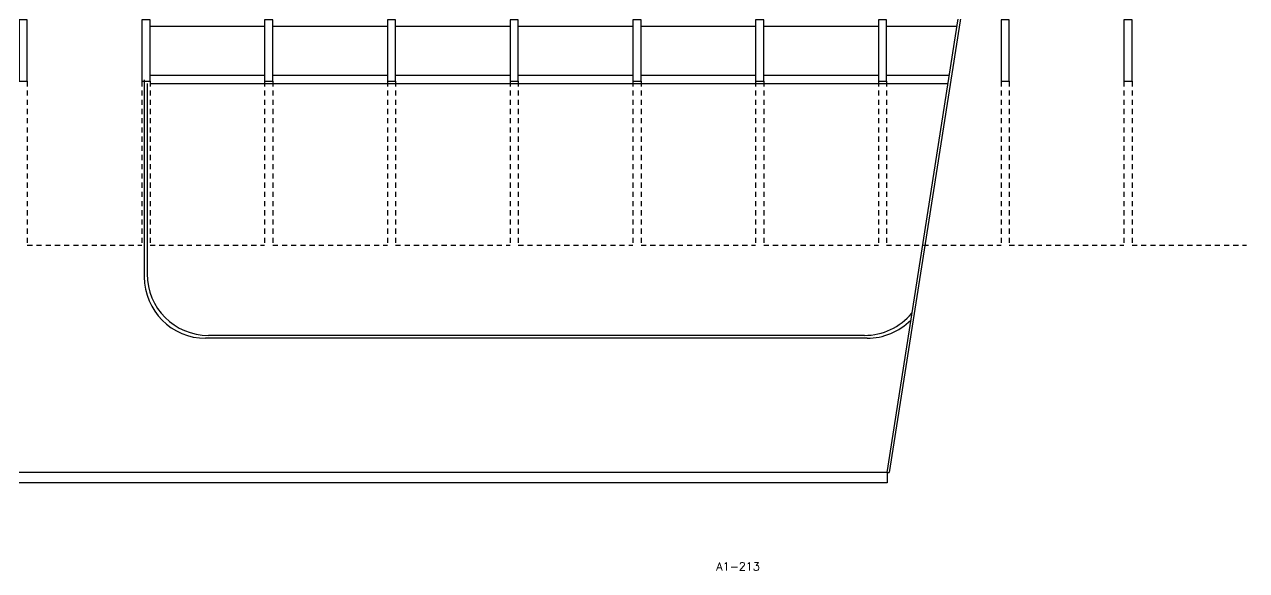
# Model space of a CAD drawing. Header units: millimetres. Extents: x 2641 to 2879, y 1208 to 1302.
# Drawn here: x 2849.06 to 2878.93, y 1236.95 to 1250.29 of the extents above; entities that cross this region are included whole.
import ezdxf

# ---------------------------------------------------------------- set-up
doc = ezdxf.new("R2010")
doc.units = ezdxf.units.MM
doc.linetypes.add('HIDDEN2', pattern=[0.1875, 0.125, -0.0625])
for name, color, linetype in [('BANC', 2, 'Continuous'), ('ESTR', 3, 'Continuous'), ('PISO', 1, 'Continuous'), ('PROJ', 1, 'HIDDEN2'), ('TEXTO-ENDEREÇO', 2, 'Continuous')]:
    doc.layers.add(name, color=color, linetype=linetype)
doc.styles.add('UNB-100-1', font='simplex.shx', dxfattribs={"height": 0.2})

# ---------------------------------------------------------------- blocks, each defined once
blk = doc.blocks.new('PILAR-SLS')
blk.add_lwpolyline([(0.003, -44.497), (0.203, -44.497), (0.203, -42.997), (0.003, -42.997)], close=True)

msp = doc.modelspace()

# ---------------------------------------------------------------- linework, layer by layer
at = {"layer": 'BANC'}
for p, q in [((2876.029, 1276.885), (2870.139, 1239.34)), ((2876.09, 1276.885), (2870.199, 1239.34)), ((2870.149, 1239.34), (2654.133, 1239.34)), ((2870.149, 1239.34), (2870.199, 1239.34)), ((2870.149, 1239.34), (2870.149, 1239.09)), ((2870.149, 1239.09), (2654.133, 1239.09))]:
    msp.add_line(p, q, dxfattribs=at)
at = {"layer": 'PISO'}
for p, q in [((2852.133, 1250.249), (2854.933, 1250.249)), ((2855.133, 1250.249), (2857.933, 1250.249)), ((2858.133, 1250.249), (2860.933, 1250.249)), ((2861.133, 1250.249), (2863.933, 1250.249)), ((2864.133, 1250.249), (2866.933, 1250.249)), ((2867.133, 1250.249), (2869.933, 1250.249)), ((2870.133, 1250.249), (2871.85, 1250.249)), ((2851.992, 1248.934), (2851.992, 1244.121)), ((2852.133, 1249.049), (2854.933, 1249.049)), ((2855.133, 1249.049), (2857.933, 1249.049)), ((2858.133, 1249.049), (2860.933, 1249.049)), ((2861.133, 1249.049), (2863.933, 1249.049)), ((2861.133, 1248.899), (2861.133, 1248.849)), ((2864.133, 1249.049), (2866.933, 1249.049)), ((2867.133, 1249.049), (2869.933, 1249.049)), ((2870.133, 1249.049), (2871.662, 1249.049)), ((2852.062, 1248.849), (2852.062, 1244.191)), ((2852.133, 1248.849), (2871.631, 1248.849)), ((2854.861, 1242.621), (2853.492, 1242.621)), ((2854.961, 1242.691), (2853.562, 1242.691)), ((2869.656, 1242.621), (2854.861, 1242.621)), ((2869.596, 1242.691), (2854.961, 1242.691))]:
    msp.add_line(p, q, dxfattribs=at)
for centre, start_param, end_param in [((2853.492, 1244.121), 0.785398, 2.356194), ((2853.562, 1244.191), 0.785398, 2.356194), ((2869.596, 1244.191), 2.356194, 3.233055), ((2869.656, 1244.121), 2.356194, 3.147872)]:
    msp.add_ellipse(centre, major_axis=(-1.061, 1.061), ratio=1, start_param=start_param, end_param=end_param, dxfattribs=at)
at = {"layer": 'PROJ'}
for p, q in [((2849.133, 1248.899), (2849.133, 1244.899)), ((2851.933, 1248.899), (2851.933, 1244.899)), ((2852.133, 1248.899), (2852.133, 1244.899)), ((2854.933, 1248.899), (2854.933, 1244.899)), ((2855.133, 1248.899), (2855.133, 1244.899)), ((2857.933, 1248.899), (2857.933, 1244.899)), ((2858.133, 1248.899), (2858.133, 1244.899)), ((2860.933, 1248.899), (2860.933, 1244.899)), ((2861.133, 1248.899), (2861.133, 1244.899)), ((2863.933, 1248.899), (2863.933, 1244.899)), ((2864.133, 1248.899), (2864.133, 1244.899)), ((2866.933, 1248.899), (2866.933, 1244.899)), ((2867.133, 1248.899), (2867.133, 1244.899)), ((2869.933, 1248.899), (2869.933, 1244.899)), ((2870.133, 1248.899), (2870.133, 1244.899)), ((2872.933, 1248.899), (2872.933, 1244.899)), ((2873.133, 1248.899), (2873.133, 1244.899)), ((2875.933, 1248.899), (2875.933, 1244.899)), ((2876.133, 1248.899), (2876.133, 1244.899)), ((2849.133, 1244.899), (2851.933, 1244.899)), ((2852.133, 1244.899), (2854.933, 1244.899)), ((2855.133, 1244.899), (2857.933, 1244.899)), ((2858.133, 1244.899), (2860.933, 1244.899)), ((2861.133, 1244.899), (2863.933, 1244.899)), ((2864.133, 1244.899), (2866.933, 1244.899)), ((2867.133, 1244.899), (2869.933, 1244.899)), ((2870.133, 1244.899), (2872.933, 1244.899)), ((2873.133, 1244.899), (2875.933, 1244.899)), ((2876.133, 1244.899), (2878.933, 1244.899))]:
    msp.add_line(p, q, dxfattribs=at)

# ---------------------------------------------------------------- block references
at = {"layer": 'ESTR'}
for p in [(2848.93, 1293.396), (2851.93, 1293.396), (2854.93, 1293.396), (2857.93, 1293.396), (2860.93, 1293.396), (2863.93, 1293.396), (2866.93, 1293.396), (2869.93, 1293.396), (2872.93, 1293.396), (2875.93, 1293.396)]:
    msp.add_blockref('PILAR-SLS', p, dxfattribs=at)

# ---------------------------------------------------------------- texts
at = {"layer": 'TEXTO-ENDEREÇO', "style": 'UNB-100-1'}
msp.add_text('A1-213', height=0.2, dxfattribs=at).set_placement((2865.973, 1236.946))

doc.saveas('drawing.dxf')
